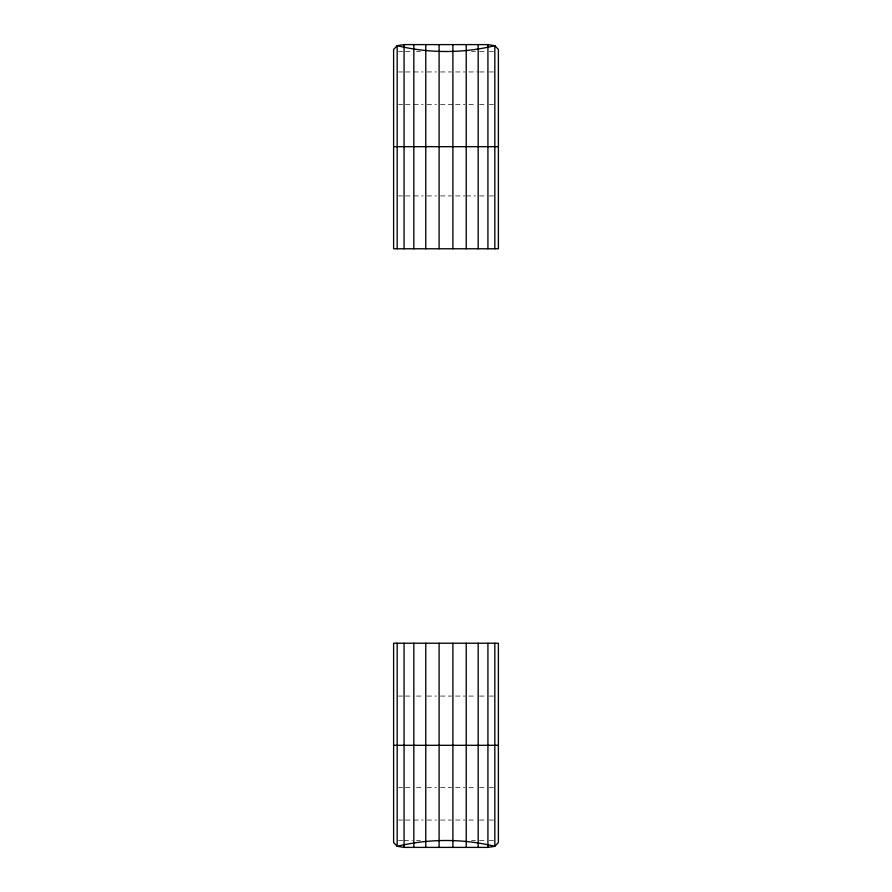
<?xml version="1.0" encoding="UTF-8"?>
<svg xmlns="http://www.w3.org/2000/svg" width="892" height="892" viewBox="0 0 892 892"><rect width="100%" height="100%" fill="white"/><g stroke="black" fill="none" stroke-linecap="round" stroke-linejoin="round"><path stroke-width="0.67" stroke-dasharray="4.46 3.34" d="M398.557 51.558L402.693 51.558M405.47 51.558L412.438 51.558M416.486 51.558L420.466 51.558M471.533 51.558L475.514 51.558M479.562 51.558L486.53 51.558M489.307 51.558L493.443 51.558M398.557 71.951L402.693 71.951M405.47 71.951L412.438 71.951M413.832 71.951L423.12 71.951M427.112 71.951L436.433 71.951M440.481 71.951L451.519 71.951M455.567 71.951L464.888 71.951M468.88 71.951L478.168 71.951M479.562 71.951L487.924 71.951M489.307 71.951L493.443 71.951M398.557 104.397L402.693 104.397M405.47 104.397L412.438 104.397M413.832 104.397L423.12 104.397M427.112 104.397L436.433 104.397M440.481 104.397L452.902 104.397M455.567 104.397L464.888 104.397M468.88 104.397L475.514 104.397M479.562 104.397L486.53 104.397M489.307 104.397L493.443 104.397M398.557 195.928L402.693 195.928M405.47 195.928L412.438 195.928M413.832 195.928L423.12 195.928M427.112 195.928L436.433 195.928M440.481 195.928L451.519 195.928M455.567 195.928L464.888 195.928M466.226 195.928L475.514 195.928M479.562 195.928L486.53 195.928M489.307 195.928L493.443 195.928M398.557 696.072L402.693 696.072M405.47 696.072L413.832 696.072M416.486 696.072L423.12 696.072M427.112 696.072L436.433 696.072M440.481 696.072L451.519 696.072M455.567 696.072L464.888 696.072M468.88 696.072L475.514 696.072M479.562 696.072L486.53 696.072M489.307 696.072L493.443 696.072M398.557 787.603L402.693 787.603M405.47 787.603L412.438 787.603M416.486 787.603L423.12 787.603M427.112 787.603L436.433 787.603M440.481 787.603L451.519 787.603M455.567 787.603L464.888 787.603M468.88 787.603L475.514 787.603M479.562 787.603L486.53 787.603M489.307 787.603L493.443 787.603M398.557 820.049L402.693 820.049M405.47 820.049L412.438 820.049M413.832 820.049L423.12 820.049M427.112 820.049L436.433 820.049M440.481 820.049L451.519 820.049M455.567 820.049L464.888 820.049M468.88 820.049L475.514 820.049M479.562 820.049L486.53 820.049M489.307 820.049L493.443 820.049M398.557 840.442L402.693 840.442M404.076 840.442L412.438 840.442M416.486 840.442L420.466 840.442M471.533 840.442L475.514 840.442M479.562 840.442L486.53 840.442M489.307 840.442L493.443 840.442"/><path stroke-width="1.34" d="M404.076 44.6L397.174 45.682L393.606 49.473L393.606 248.779L498.394 248.779L498.394 49.473L494.826 45.682L487.924 44.6L404.076 44.6L404.076 248.779M487.924 847.4L494.826 846.318L498.394 842.527L498.394 643.221L393.606 643.221L393.606 842.527L397.174 846.318L404.076 847.4L487.924 847.4L487.924 643.221M393.606 146.689L498.394 146.689M393.606 745.311L498.394 745.311M494.826 248.779L494.826 45.682C462.803 53.442 429.197 53.442 397.174 45.682L397.174 248.779M494.826 643.221L494.826 846.318C462.803 838.558 429.197 838.558 397.174 846.318L397.174 643.221M487.924 44.6L487.924 248.779M478.168 44.6L478.168 248.779M478.168 643.221L478.168 847.4M466.226 44.6L466.226 248.779M466.226 643.221L466.226 847.4M452.902 44.6L452.902 248.779M452.902 643.221L452.902 847.4M439.098 44.6L439.098 248.779M439.098 643.221L439.098 847.4M425.774 44.6L425.774 248.779M425.774 643.221L425.774 847.4M413.832 44.6L413.832 248.779M413.832 643.221L413.832 847.4M404.076 643.221L404.076 847.4"/></g></svg>
